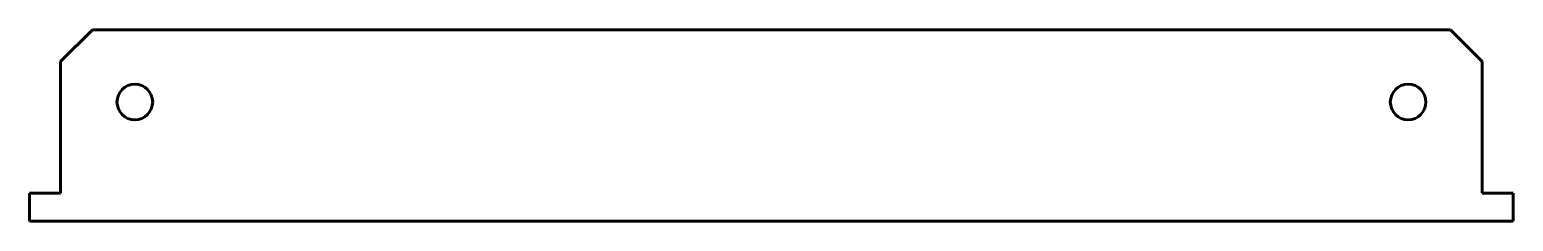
# Model space of a CAD drawing. Header units: millimetres. Extents: x -227 to 563, y 143 to 245.
import ezdxf

# ---------------------------------------------------------------- set-up
doc = ezdxf.new("R2010")
doc.units = ezdxf.units.MM
for name, pattern in [('K5LT32782', [0]), ('K5LT32783', [0]), ('K5LT32784', [0])]:
    doc.linetypes.add(name, pattern=pattern)
doc.layers.add('Системный слой', color=7, linetype='Continuous')

msp = doc.modelspace()

# ---------------------------------------------------------------- linework, layer by layer
at = {"layer": 'Системный слой', "color": 18, "linetype": 'K5LT32782', "lineweight": 60, "true_color": 0x000000}
for p, q in [((-210.31, 228.24), (-193.31, 245.24)), ((-210.31, 228.24), (-210.31, 158.24)), ((-226.81, 156.24), (-226.81, 158.24)), ((-226.81, 158.24), (-210.31, 158.24)), ((-226.81, 156.24), (-226.81, 143.24))]:
    msp.add_line(p, q, dxfattribs=at)
at = {"layer": 'Системный слой', "color": 3, "linetype": 'K5LT32784', "lineweight": 60, "true_color": 0x00ff00}
for p, q in [((-193.31, 245.24), (529.69, 245.24)), ((-226.81, 143.24), (563.19, 143.24))]:
    msp.add_line(p, q, dxfattribs=at)
at = {"layer": 'Системный слой', "color": 5, "linetype": 'K5LT32783', "lineweight": 60, "true_color": 0x0000ff}
for p, q in [((546.69, 228.24), (529.69, 245.24)), ((546.69, 228.24), (546.69, 158.24)), ((546.69, 158.24), (563.19, 158.24)), ((563.19, 158.24), (563.19, 156.24)), ((563.19, 156.24), (563.19, 143.24))]:
    msp.add_line(p, q, dxfattribs=at)
at = {"layer": 'Системный слой', "color": 18, "linetype": 'K5LT32782', "lineweight": 60, "true_color": 0x000000}
msp.add_circle((-170.81, 206.74), 9.5, dxfattribs=at)
at = {"layer": 'Системный слой', "color": 5, "linetype": 'K5LT32783', "lineweight": 60, "true_color": 0x0000ff}
msp.add_circle((507.19, 206.74), 9.5, dxfattribs=at)

doc.saveas('drawing.dxf')
